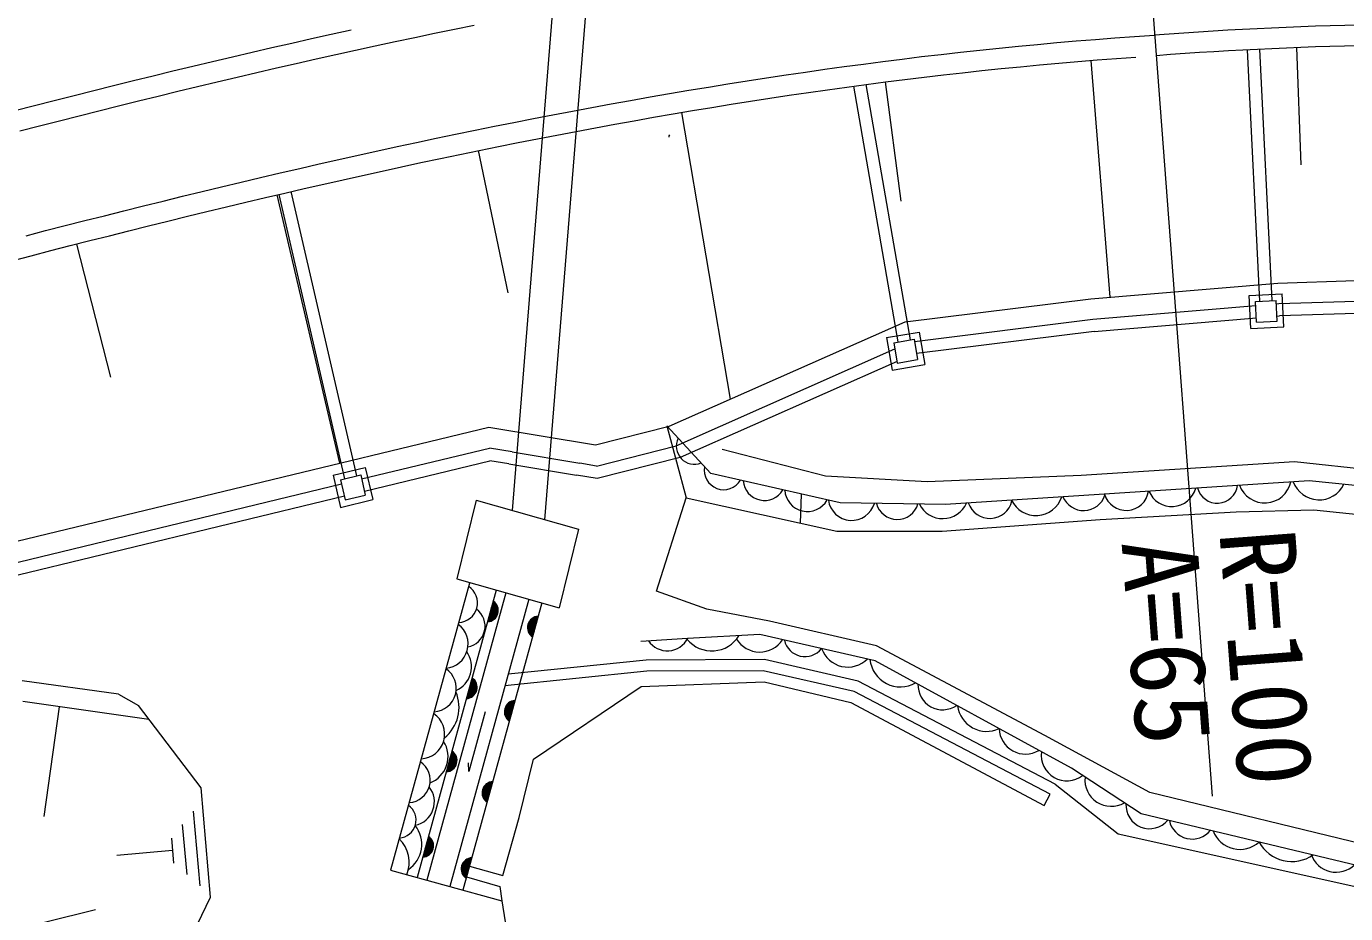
# Model space of a CAD drawing. Units: millimetres, scale not verified. Extents: x 40000 to 680000, y 20000 to 380000.
# Drawn here: x 410342 to 442312, y 256152 to 277663 of the extents above; entities that cross this region are included whole.
import ezdxf
from ezdxf.enums import TextEntityAlignment as Align

# ---------------------------------------------------------------- set-up
doc = ezdxf.new("R2010")
doc.units = ezdxf.units.MM
doc.header["$LTSCALE"] = 1000
doc.linetypes.add('CHAIN', pattern=[18.5, 12, -1.5, 3.5, -1.5])
doc.layers.add('M-BGD', color=7, linetype='Continuous', lineweight=13)
doc.layers.add('M-BMK', color=2, linetype='CHAIN', lineweight=13)
doc.styles.add('ＭＳ ゴシック', font='')
doc.styles.get('ＭＳ ゴシック').set_extended_font_data('MS Gothic')

msp = doc.modelspace()

# ---------------------------------------------------------------- linework, layer by layer
at = {"layer": 'M-BGD'}
for p, q in [((423907, 288137), (422113, 265928)), ((424728, 288368), (422897, 265703)), ((439085, 259002), (437199, 283933)), ((418211, 277574), (417731, 277468)), ((420234, 277495), (420713, 277594)), ((420713, 277594), (421192, 277691)), ((416772, 277252), (416292, 277142)), ((417252, 277360), (416772, 277252)), ((417731, 277468), (417252, 277360)), ((418319, 277085), (418797, 277190)), ((418797, 277190), (419276, 277293)), ((419276, 277293), (419755, 277395)), ((419755, 277395), (420234, 277495)), ((433913, 277137), (434381, 277183)), ((434381, 277183), (434849, 277227)), ((434849, 277227), (435317, 277270)), ((435317, 277270), (435785, 277310)), ((435785, 277310), (436252, 277347)), ((436252, 277347), (436720, 277383)), ((436720, 277383), (437194, 277416)), ((437194, 277416), (437683, 277451)), ((415333, 276919), (414853, 276806)), ((415812, 277031), (415333, 276919)), ((416292, 277142), (415812, 277031)), ((416883, 276764), (417361, 276873)), ((417361, 276873), (417840, 276980)), ((417840, 276980), (418319, 277085)), ((431099, 276813), (431569, 276872)), ((431569, 276872), (432038, 276929)), ((432038, 276929), (432507, 276984)), ((432507, 276984), (432976, 277037)), ((432976, 277037), (433444, 277088)), ((433444, 277088), (433913, 277137)), ((436291, 276849), (436756, 276884)), ((436756, 276884), (437229, 276917)), ((440232, 271000), (439937, 277094)), ((440532, 271014), (440236, 277109)), ((441237, 274305), (441126, 277148)), ((413894, 276576), (413415, 276459)), ((414373, 276691), (413894, 276576)), ((414853, 276806), (414373, 276691)), ((415447, 276432), (415926, 276544)), ((415926, 276544), (416404, 276655)), ((416404, 276655), (416883, 276764)), ((428751, 276487), (429221, 276556)), ((429221, 276556), (429690, 276623)), ((429690, 276623), (430160, 276688)), ((430160, 276688), (430630, 276751)), ((430630, 276751), (431099, 276813)), ((433031, 276540), (433497, 276591)), ((433497, 276591), (433964, 276639)), ((433964, 276639), (434430, 276685)), ((434430, 276685), (434895, 276730)), ((434895, 276730), (435361, 276772)), ((435361, 276772), (435826, 276811)), ((435826, 276811), (436291, 276849)), ((436136, 276836), (436598, 271098)), ((412456, 276223), (411977, 276103)), ((412935, 276341), (412456, 276223)), ((413415, 276459), (412935, 276341)), ((414490, 276205), (414969, 276319)), ((414969, 276319), (415447, 276432)), ((426869, 276192), (427340, 276269)), ((427340, 276269), (427810, 276343)), ((427810, 276343), (428280, 276416)), ((428280, 276416), (428751, 276487)), ((430228, 276193), (430696, 276256)), ((430684, 276254), (431757, 270063)), ((430696, 276256), (431163, 276317)), ((431153, 276315), (431530, 273425)), ((431163, 276317), (431630, 276375)), ((431630, 276375), (432097, 276432)), ((432097, 276432), (432564, 276487)), ((432564, 276487), (433031, 276540)), ((411497, 275983), (411018, 275861)), ((411977, 276103), (411497, 275983)), ((413055, 275856), (413533, 275973)), ((413533, 275973), (414012, 276090)), ((414012, 276090), (414490, 276205)), ((424986, 275869), (425457, 275953)), ((425457, 275953), (425928, 276034)), ((425928, 276034), (426399, 276114)), ((426399, 276114), (426869, 276192)), ((427887, 275849), (428356, 275922)), ((428356, 275922), (428824, 275992)), ((428824, 275992), (429292, 276061)), ((429292, 276061), (429760, 276128)), ((429760, 276128), (430228, 276193)), ((430386, 276214), (431461, 270012)), ((410539, 275739), (410060, 275616)), ((411018, 275861), (410539, 275739)), ((411620, 275498), (412098, 275618)), ((412098, 275618), (412576, 275738)), ((412576, 275738), (413055, 275856)), ((423101, 275520), (423573, 275610)), ((423573, 275610), (424044, 275698)), ((424044, 275698), (424515, 275785)), ((424515, 275785), (424986, 275869)), ((426012, 275542), (426481, 275621)), ((426481, 275621), (426950, 275699)), ((426950, 275699), (427419, 275775)), ((427419, 275775), (427887, 275849)), ((410663, 275255), (411141, 275377)), ((411141, 275377), (411620, 275498)), ((421687, 275241), (422158, 275335)), ((422158, 275335), (422630, 275428)), ((422630, 275428), (423101, 275520)), ((424135, 275206), (424605, 275293)), ((424605, 275293), (425074, 275377)), ((425074, 275377), (425543, 275460)), ((425543, 275460), (426012, 275542)), ((426218, 275577), (427398, 268625)), ((410184, 275132), (410663, 275255)), ((419799, 274848), (420271, 274949)), ((420271, 274949), (420743, 275047)), ((420743, 275047), (421215, 275145)), ((421215, 275145), (421687, 275241)), ((422726, 274938), (423196, 275029)), ((423196, 275029), (423665, 275118)), ((423665, 275118), (424135, 275206)), ((418382, 274539), (418855, 274644)), ((418855, 274644), (419327, 274747)), ((419327, 274747), (419799, 274848)), ((420845, 274558), (421315, 274655)), ((421294, 274651), (422006, 271202)), ((421315, 274655), (421786, 274751)), ((421786, 274751), (422256, 274845)), ((422256, 274845), (422726, 274938)), ((416965, 274218), (417437, 274327)), ((417437, 274327), (417910, 274434)), ((417910, 274434), (418382, 274539)), ((419433, 274258), (419904, 274359)), ((419904, 274359), (420374, 274459)), ((420374, 274459), (420845, 274558)), ((415546, 273887), (416019, 273998)), ((416019, 273998), (416492, 274109)), ((416492, 274109), (416965, 274218)), ((418020, 273946), (418491, 274051)), ((418491, 274051), (418962, 274155)), ((418962, 274155), (419433, 274258)), ((414600, 273660), (415073, 273774)), ((415073, 273774), (415546, 273887)), ((416605, 273622), (417077, 273731)), ((417077, 273731), (417548, 273839)), ((417548, 273839), (418020, 273946)), ((413179, 273311), (413653, 273429)), ((413653, 273429), (414126, 273545)), ((414126, 273545), (414600, 273660)), ((415190, 273288), (415662, 273400)), ((415662, 273400), (416133, 273512)), ((416133, 273512), (416605, 273622)), ((416411, 273577), (417931, 267075)), ((416459, 273588), (418055, 266694)), ((416752, 273656), (418346, 266764)), ((411757, 272954), (412231, 273074)), ((412231, 273074), (412705, 273193)), ((412705, 273193), (413179, 273311)), ((413772, 272943), (414245, 273059)), ((414245, 273059), (414717, 273174)), ((414717, 273174), (415190, 273288)), ((410334, 272588), (410809, 272711)), ((410809, 272711), (411283, 272833)), ((411283, 272833), (411757, 272954)), ((412354, 272589), (412827, 272708)), ((412827, 272708), (413300, 272826)), ((413300, 272826), (413772, 272943)), ((411407, 272348), (411881, 272469)), ((411555, 272386), (412379, 269158)), ((411881, 272469), (412354, 272589)), ((409986, 271981), (410460, 272104)), ((410460, 272104), (410934, 272227)), ((410934, 272227), (411407, 272348)), ((436138, 271059), (440667, 271441)), ((440667, 271441), (442548, 271500)), ((439975, 271137), (440774, 271176)), ((440014, 270338), (439975, 271137)), ((440813, 270377), (440774, 271176)), ((431638, 270502), (436138, 271059)), ((436189, 270562), (440137, 270894)), ((440132, 270995), (440632, 271019)), ((440156, 270495), (440132, 270995)), ((440656, 270520), (440632, 271019)), ((440636, 270936), (440696, 270941)), ((440696, 270941), (442563, 271000)), ((425921, 267971), (431638, 270502)), ((431865, 270026), (436189, 270562)), ((436220, 270263), (440152, 270594)), ((440156, 270495), (440656, 270520)), ((440650, 270636), (440713, 270642)), ((442571, 270700), (440713, 270642)), ((431189, 270117), (431978, 270253)), ((436220, 270263), (431916, 269730)), ((431978, 270253), (432114, 269465)), ((440014, 270338), (440813, 270377)), ((426085, 267497), (431389, 269845)), ((431189, 270117), (431326, 269329)), ((431363, 269995), (431855, 270080)), ((431363, 269995), (431448, 269502)), ((431855, 270080), (431941, 269587)), ((431442, 269540), (426184, 267212)), ((431448, 269502), (431941, 269587)), ((431326, 269329), (432114, 269465)), ((409077, 264931), (421545, 267950)), ((421545, 267950), (424137, 267515)), ((424137, 267515), (425921, 267971)), ((426927, 266827), (425861, 267978)), ((425861, 267978), (426332, 266234)), ((418466, 266690), (421563, 267440)), ((422116, 267347), (421563, 267440)), ((422116, 267347), (423756, 267072)), ((424159, 267004), (426085, 267497)), ((427200, 267417), (429711, 266769)), ((427200, 267417), (429711, 266769)), ((417778, 266781), (418556, 266969)), ((418534, 266398), (421574, 267134)), ((418556, 266969), (418736, 266190)), ((422034, 267057), (421574, 267134)), ((422034, 267057), (423674, 266782)), ((424159, 267004), (423756, 267072)), ((426184, 267212), (424171, 266698)), ((435906, 266786), (441074, 267114)), ((435906, 266786), (441074, 267114)), ((441074, 267114), (445039, 266689)), ((441074, 267114), (445039, 266689)), ((417778, 266781), (417958, 266001)), ((417958, 266670), (418444, 266788)), ((417958, 266670), (418070, 266183)), ((418444, 266788), (418556, 266301)), ((424171, 266698), (423674, 266782)), ((430067, 266109), (426927, 266827)), ((430067, 266109), (426927, 266827)), ((429711, 266769), (432169, 266628)), ((429711, 266769), (432169, 266628)), ((432169, 266628), (435906, 266786)), ((432169, 266628), (435906, 266786)), ((441429, 266648), (432619, 266075)), ((441429, 266648), (432619, 266075)), ((443903, 266396), (441429, 266648)), ((443903, 266396), (441429, 266648)), ((409185, 264443), (417980, 266573)), ((429121, 266325), (429092, 265622)), ((409250, 264150), (418048, 266280)), ((417958, 266001), (418736, 266190)), ((418070, 266183), (418556, 266301)), ((421240, 266174), (420770, 264268)), ((421240, 266174), (423723, 265474)), ((425612, 263971), (426332, 266234)), ((425612, 263971), (426332, 266234)), ((426332, 266234), (429979, 265425)), ((426332, 266234), (429979, 265425)), ((432619, 266075), (430067, 266109)), ((432619, 266075), (430067, 266109)), ((432532, 265424), (436365, 265705)), ((432532, 265424), (436365, 265705)), ((436365, 265705), (439660, 265890)), ((436365, 265705), (439660, 265890)), ((439660, 265890), (441539, 265944)), ((439660, 265890), (441539, 265944)), ((441539, 265944), (444775, 265599)), ((441539, 265944), (444775, 265599)), ((423723, 265474), (423253, 263568)), ((429979, 265425), (432532, 265424)), ((429979, 265425), (432532, 265424)), ((421084, 264168), (419169, 257203)), ((421084, 264168), (419169, 257203)), ((420770, 264268), (423253, 263568)), ((421728, 263991), (419813, 257026)), ((421728, 263991), (419813, 257026)), ((421961, 263927), (420046, 256962)), ((421961, 263927), (420046, 256962)), ((422517, 263774), (420602, 256809)), ((422517, 263774), (420602, 256809)), ((426834, 263534), (425612, 263971)), ((426834, 263534), (425612, 263971)), ((422836, 263686), (420921, 256721)), ((422836, 263686), (420921, 256721)), ((428352, 263239), (426834, 263534)), ((428352, 263239), (426834, 263534)), ((430944, 262647), (428352, 263239)), ((430944, 262647), (428352, 263239)), ((426367, 262825), (425231, 262752)), ((426367, 262825), (425231, 262752)), ((428115, 262918), (426367, 262825)), ((428115, 262918), (426367, 262825)), ((430915, 262283), (428115, 262918)), ((430915, 262283), (428115, 262918)), ((435024, 260474), (430944, 262647)), ((435024, 260474), (430944, 262647)), ((425365, 262299), (422017, 261956)), ((425365, 262299), (422017, 261956)), ((428230, 262313), (425365, 262299)), ((428230, 262313), (425365, 262299)), ((430496, 261792), (428230, 262313)), ((430496, 261792), (428230, 262313)), ((435669, 259678), (430915, 262283)), ((435669, 259678), (430915, 262283)), ((425379, 262028), (421940, 261676)), ((425379, 262028), (421940, 261676)), ((428200, 262042), (425379, 262028)), ((428200, 262042), (425379, 262028)), ((430402, 261536), (428200, 262042)), ((430402, 261536), (428200, 262042)), ((412573, 261470), (410241, 261800)), ((422629, 259896), (425240, 261663)), ((422629, 259896), (425240, 261663)), ((425240, 261663), (428220, 261774)), ((425240, 261663), (428220, 261774)), ((428220, 261774), (430322, 261273)), ((428220, 261774), (430322, 261273)), ((435150, 259052), (430402, 261536)), ((435150, 259052), (430402, 261536)), ((435275, 259292), (430496, 261792)), ((435275, 259292), (430496, 261792)), ((413312, 260860), (410256, 261293)), ((412573, 261470), (413055, 261199)), ((414574, 259199), (413055, 261199)), ((430322, 261273), (435009, 258771)), ((430322, 261273), (435009, 258771)), ((411137, 261168), (410761, 258507)), ((421457, 261047), (421066, 259600)), ((421457, 261047), (421066, 259600)), ((437566, 259092), (435024, 260474)), ((437566, 259092), (435024, 260474)), ((421066, 259600), (421053, 259806)), ((421066, 259600), (421053, 259806)), ((422283, 258484), (422629, 259896)), ((422283, 258484), (422629, 259896)), ((437358, 258575), (435669, 259678)), ((437358, 258575), (435669, 259678)), ((435275, 259292), (436802, 258090)), ((435275, 259292), (436802, 258090)), ((414807, 256551), (414574, 259199)), ((435009, 258771), (435150, 259052)), ((435009, 258771), (435150, 259052)), ((445932, 257056), (437566, 259092)), ((445932, 257056), (437566, 259092)), ((414386, 258639), (414545, 256826)), ((421890, 257074), (422283, 258484)), ((421890, 257074), (422283, 258484)), ((445498, 256622), (437358, 258575)), ((445498, 256622), (437358, 258575)), ((414120, 258312), (414227, 257103)), ((436802, 258090), (445114, 256238)), ((436802, 258090), (445114, 256238)), ((413882, 257682), (412535, 257563)), ((413855, 257984), (413908, 257379)), ((419169, 257203), (421863, 256462)), ((419169, 257203), (421863, 256462)), ((421010, 257043), (421814, 256811)), ((421010, 257043), (421814, 256811)), ((421082, 257307), (421890, 257074)), ((421082, 257307), (421890, 257074)), ((421814, 256811), (421863, 256462)), ((421814, 256811), (421863, 256462)), ((413285, 253439), (414807, 256551)), ((421863, 256462), (422338, 253533)), ((421863, 256462), (422338, 253533)), ((402354, 253834), (412018, 256256))]:
    msp.add_line(p, q, dxfattribs=at)
for centre, radius, start, end in [((444741, 184218), 93500, 87.36252, 94.32958), ((444741, 184218), 93000, 87.40255, 94.33017), ((426012, 274980), 102, 146.8705, 181.5498), ((426530, 267485), 438, 153.714, 291.9012), ((427241, 266901), 471, 169.3443, 329.6037), ((427241, 266901), 471, 169.3443, 329.6037), ((428228, 266686), 516, 184.3974, 329.8503), ((428228, 266686), 516, 184.3974, 329.8503), ((429269, 266454), 551, 183.8386, 330.4091), ((429269, 266454), 551, 183.8386, 330.4091), ((436995, 266471), 544, 195.522, 351.9298), ((436995, 266471), 544, 195.522, 351.9298), ((438100, 266624), 600, 202.3596, 345.0921), ((438100, 266624), 600, 202.3596, 345.0921), ((439202, 266597), 493, 194.6507, 352.801), ((439202, 266597), 493, 194.6507, 352.801), ((440351, 266756), 648, 199.6055, 347.8462), ((440351, 266756), 648, 199.6055, 347.8462), ((441669, 266853), 669, 200.1261, 334.2072), ((441669, 266853), 669, 200.1261, 334.2072), ((430343, 266258), 572, 188.2617, 343.7898), ((430343, 266258), 572, 188.2617, 343.7898), ((431447, 266232), 523, 194.8733, 343.5802), ((431447, 266232), 523, 194.8733, 343.5802), ((432548, 266356), 627, 205.8048, 336.6321), ((432548, 266356), 627, 205.8048, 336.6321), ((433691, 266284), 550, 198.3604, 346.7701), ((433691, 266284), 550, 198.3604, 346.7701), ((434808, 266457), 654, 205.1534, 342.2983), ((434808, 266457), 654, 205.1534, 342.2983), ((435963, 266472), 547, 202.8844, 341.0318), ((435963, 266472), 547, 202.8844, 341.0318), ((420797, 263688), 477, 272.9261, 56.3263), ((420946, 263120), 512, 280.7303, 53.8317), ((421506, 263502), 273, 272.5677, 56.6847), ((421506, 263502), 253, 274.0402, 55.2122), ((421506, 263502), 233, 275.7825, 53.4699), ((421506, 263502), 213, 277.8792, 51.3732), ((421506, 263502), 193, 280.4552, 48.7972), ((421506, 263502), 173, 283.7065, 45.5459), ((421506, 263502), 153, 287.9617, 41.2908), ((421506, 263502), 133, 293.8339, 35.4185), ((421506, 263502), 113, 302.6948, 26.5576), ((421506, 263502), 93.1, 319.29, 9.9624), ((420455, 262690), 591, 275.921, 53.3314), ((422759, 263089), 273, 92.5677, 236.6847), ((422759, 263089), 253, 94.0402, 235.2122), ((422759, 263089), 233, 95.7825, 233.4699), ((422759, 263089), 213, 97.8792, 231.3733), ((422759, 263089), 193, 100.4552, 228.7972), ((422759, 263089), 173, 103.7065, 225.5459), ((422759, 263089), 153, 107.9617, 221.2908), ((422759, 263089), 133, 113.8339, 215.4185), ((422759, 263089), 113, 122.6948, 206.5576), ((422759, 263089), 93.1, 139.29, 189.9624), ((425875, 263086), 561, 215.0381, 332.2901), ((425875, 263086), 561, 215.0381, 332.2901), ((426952, 263293), 771, 219.7027, 328.5798), ((426952, 263293), 771, 219.7027, 328.5798), ((428116, 263156), 661, 211.5495, 326.6436), ((428116, 263156), 661, 211.5495, 326.6436), ((420491, 262139), 637, 294.4723, 34.709), ((429209, 262892), 509, 192.4381, 322.0153), ((429209, 262892), 509, 192.4381, 322.0153), ((430247, 262802), 672, 199.5125, 314.9409), ((430247, 262802), 672, 199.5125, 314.9409), ((431519, 262386), 737, 185.7047, 300.209), ((431519, 262386), 737, 185.7047, 300.209), ((420184, 261618), 574, 274.1723, 55.0801), ((420994, 261639), 273, 272.5677, 56.6847), ((420994, 261639), 253, 274.0402, 55.2122), ((419884, 261153), 944, 308.5772, 23.3639), ((420994, 261639), 233, 275.7825, 53.4699), ((420994, 261639), 213, 277.8792, 51.3732), ((420994, 261639), 193, 280.4552, 48.7972), ((420994, 261639), 173, 283.7065, 45.5459), ((420994, 261639), 153, 287.9617, 41.2908), ((420994, 261639), 133, 293.8339, 35.4185), ((420994, 261639), 113, 302.6948, 26.5576), ((420994, 261639), 93.1, 319.29, 9.9624), ((432547, 261694), 599, 177.8737, 304.6712), ((432547, 261694), 599, 177.8737, 304.6712), ((422198, 261047), 273, 92.5677, 236.6847), ((422198, 261047), 273, 92.5677, 236.6847), ((422198, 261047), 253, 94.0402, 235.2122), ((422198, 261047), 253, 94.0402, 235.2122), ((422198, 261047), 233, 95.7825, 233.4699), ((422198, 261047), 233, 95.7825, 233.4699), ((422198, 261047), 213, 97.8792, 231.3733), ((422198, 261047), 213, 97.8792, 231.3733), ((422198, 261047), 193, 100.4552, 228.7972), ((422198, 261047), 193, 100.4552, 228.7972), ((422198, 261047), 173, 103.7065, 225.5459), ((422198, 261047), 173, 103.7065, 225.5459), ((419883, 260503), 596, 272.8129, 56.4395), ((422198, 261047), 153, 107.9617, 221.2908), ((422198, 261047), 153, 107.9617, 221.2908), ((422198, 261047), 133, 113.8339, 215.4185), ((422198, 261047), 133, 113.8339, 215.4185), ((422198, 261047), 113, 122.6948, 206.5576), ((422198, 261047), 113, 122.6948, 206.5576), ((422198, 261047), 93.1, 139.29, 189.9624), ((422198, 261047), 93.1, 139.29, 189.9624), ((433616, 261283), 713, 187.4722, 295.0727), ((433616, 261283), 713, 187.4722, 295.0727), ((434555, 260661), 641, 181.9815, 300.5633), ((434555, 260661), 641, 181.9815, 300.5633), ((419870, 259962), 690, 291.6166, 32.145), ((420506, 259865), 273, 272.5677, 56.6847), ((420506, 259865), 253, 274.0402, 55.2122), ((420506, 259865), 233, 275.7825, 53.4699), ((420506, 259865), 213, 277.8792, 51.3732), ((420506, 259865), 193, 280.4552, 48.7972), ((420506, 259865), 173, 283.7065, 45.5459), ((420506, 259865), 153, 287.9617, 41.2908), ((420506, 259865), 133, 293.8339, 35.4185), ((435560, 259998), 625, 172.7376, 307.34), ((435560, 259998), 625, 172.7376, 307.34), ((419586, 259386), 542, 273.6594, 55.593), ((420506, 259865), 113, 302.6948, 26.5576), ((420506, 259865), 93.1, 319.29, 9.9624), ((421658, 259082), 273, 92.5677, 236.6847), ((421658, 259082), 273, 92.5677, 236.6847), ((421658, 259082), 253, 94.0402, 235.2122), ((421658, 259082), 253, 94.0402, 235.2122), ((421658, 259082), 233, 95.7825, 233.4699), ((421658, 259082), 233, 95.7825, 233.4699), ((421658, 259082), 213, 97.8792, 231.3733), ((421658, 259082), 213, 97.8792, 231.3733), ((436632, 259393), 639, 173.7199, 300.0099), ((436632, 259393), 639, 173.7199, 300.0099), ((419649, 258864), 580, 281.7504, 38.4416), ((419649, 258864), 580, 281.7504, 38.4416), ((421658, 259082), 193, 100.4552, 228.7972), ((421658, 259082), 193, 100.4552, 228.7972), ((421658, 259082), 173, 103.7065, 225.5459), ((421658, 259082), 173, 103.7065, 225.5459), ((421658, 259082), 153, 107.9617, 221.2908), ((421658, 259082), 153, 107.9617, 221.2908), ((421658, 259082), 133, 113.8339, 215.4185), ((421658, 259082), 133, 113.8339, 215.4185), ((421658, 259082), 113, 122.6948, 206.5576), ((421658, 259082), 113, 122.6948, 206.5576), ((421658, 259082), 93.1, 139.29, 189.9624), ((421658, 259082), 93.1, 139.29, 189.9624), ((419347, 258420), 438, 274.8165, 54.4359), ((437561, 258784), 573, 176.7869, 320.572), ((437561, 258784), 573, 176.7869, 320.572), ((438596, 258529), 568, 191.9596, 321.0601), ((438596, 258529), 568, 191.9596, 321.0601), ((419192, 257829), 732, 303.8987, 38.6176), ((419192, 257829), 732, 303.8987, 38.6176), ((419937, 257796), 273, 272.5677, 56.6847), ((419937, 257796), 273, 272.5677, 56.6847), ((419937, 257796), 253, 274.0402, 55.2122), ((419937, 257796), 253, 274.0402, 55.2122), ((439750, 258404), 694, 200.8616, 312.1581), ((439750, 258404), 694, 200.8616, 312.1581), ((418836, 257398), 785, 337.3125, 46.2363), ((419937, 257796), 233, 275.7825, 53.4699), ((419937, 257796), 233, 275.7825, 53.4699), ((419937, 257796), 213, 277.8792, 51.3732), ((419937, 257796), 213, 277.8792, 51.3732), ((419937, 257796), 193, 280.4552, 48.7972), ((419937, 257796), 193, 280.4552, 48.7972), ((419937, 257796), 173, 283.7065, 45.5459), ((419937, 257796), 173, 283.7065, 45.5459), ((419937, 257796), 153, 287.9617, 41.2908), ((419937, 257796), 153, 287.9617, 41.2908), ((419937, 257796), 133, 293.8339, 35.4185), ((419937, 257796), 133, 293.8339, 35.4185), ((419937, 257796), 113, 302.6948, 26.5576), ((419937, 257796), 113, 302.6948, 26.5576), ((419937, 257796), 93.1, 319.29, 9.9624), ((419937, 257796), 93.1, 319.29, 9.9624), ((441010, 258318), 902, 208.3984, 304.6213), ((441010, 258318), 902, 208.3984, 304.6213), ((421150, 257235), 273, 92.5677, 236.6847), ((421150, 257235), 273, 92.5677, 236.6847), ((421150, 257235), 253, 94.0402, 235.2122), ((421150, 257235), 253, 94.0402, 235.2122), ((421150, 257235), 233, 95.7825, 233.4699), ((421150, 257235), 233, 95.7825, 233.4699), ((421150, 257235), 213, 97.8792, 231.3733), ((421150, 257235), 213, 97.8792, 231.3733), ((421150, 257235), 193, 100.4552, 228.7972), ((421150, 257235), 193, 100.4552, 228.7972), ((421150, 257235), 173, 103.7065, 225.5459), ((421150, 257235), 173, 103.7065, 225.5459), ((421150, 257235), 153, 107.9617, 221.2908), ((421150, 257235), 153, 107.9617, 221.2908), ((442082, 257794), 638, 199.0558, 313.9638), ((442082, 257794), 638, 199.0558, 313.9638), ((421150, 257235), 133, 113.8339, 215.4185), ((421150, 257235), 133, 113.8339, 215.4185), ((421150, 257235), 113, 122.6948, 206.5576), ((421150, 257235), 113, 122.6948, 206.5576), ((421150, 257235), 93.1, 139.29, 189.9624), ((421150, 257235), 93.1, 139.29, 189.9624)]:
    msp.add_arc(centre, radius, start, end, dxfattribs=at)
for points, knots in [([(394930, 278731), (404003, 281598), (406646, 282383), (414293, 284191), (423182, 286293), (428202, 287646), (437312, 288314), (444348, 288830), (448358, 288852), (455371, 288092), (463524, 287209), (468156, 286504), (475959, 283983), (484893, 281096), (489788, 278911), (497935, 274244), (503803, 270882), (506902, 268629), (512173, 264392), (514471, 262545), (516373, 260976), (518159, 259460)], [0, 0, 0, 0, 1, 1, 1, 2, 2, 2, 3, 3, 3, 4, 4, 4, 5, 5, 5, 6, 6, 6, 7, 7, 7, 7]), ([(395201, 277768), (404252, 280629), (406889, 281413), (414518, 283216), (423352, 285303), (428341, 286648), (437395, 287313), (444357, 287824), (448326, 287846), (455267, 287093), (463340, 286218), (467927, 285520), (475654, 283024), (484513, 280162), (489367, 277996), (497443, 273368), (503261, 270034), (506334, 267801), (511560, 263600), (513839, 261768), (515729, 260210), (517501, 258705)], [0, 0, 0, 0, 1, 1, 1, 2, 2, 2, 3, 3, 3, 4, 4, 4, 5, 5, 5, 6, 6, 6, 7, 7, 7, 7]), ([(437463, 280443), (440824, 280772), (442728, 280806), (446105, 280736), (449574, 280663), (451521, 280574), (454974, 280232), (458509, 279882), (460488, 279602), (463971, 278902), (468148, 278062), (470464, 277453), (474556, 276266), (477348, 275457), (479421, 274676), (481595, 273851), (483716, 273045), (485273, 272292), (486913, 271517), (488777, 270635), (490523, 269742), (492797, 268529), (493241, 268292), (493664, 268067), (494191, 267725)], [0, 0, 0, 0, 1, 1, 1, 2, 2, 2, 3, 3, 3, 4, 4, 4, 5, 5, 5, 6, 6, 6, 7, 7, 7, 8, 8, 8, 8])]:
    msp.add_open_spline(points, degree=3, knots=knots, dxfattribs=at)
at = {"layer": 'M-BMK'}
msp.add_open_spline([(396015, 274881), (404935, 277683), (407554, 278462), (415093, 280187), (423630, 282141), (428483, 283081), (437199, 283933), (440560, 284262), (442464, 284296), (445841, 284226), (449310, 284154), (451257, 284064), (454710, 283722), (458245, 283372), (460224, 283092), (463707, 282392), (467884, 281552), (470200, 280943), (474292, 279756), (477572, 278806), (479329, 278018), (482523, 276810), (483039, 276615), (483338, 276528), (483838, 276295), (487316, 274679), (489295, 273826), (492661, 271986), (493854, 271333), (495451, 270479), (495726, 270332)], degree=3, knots=[0, 0, 0, 0, 1, 1, 1, 2, 2, 2, 3, 3, 3, 4, 4, 4, 5, 5, 5, 6, 6, 6, 7, 7, 7, 8, 8, 8, 9, 9, 9, 10, 10, 10, 10], dxfattribs=at)

# ---------------------------------------------------------------- texts
at = {"layer": 'M-BGD', "style": 'ＭＳ ゴシック'}
msp.add_text('R=100', height=1833, rotation=274.326, dxfattribs=at).set_placement((438703, 265370), align=Align.BOTTOM_LEFT)
msp.add_text('A=65', height=1833, rotation=274.326, dxfattribs=at).set_placement((438709, 265289), align=Align.TOP_LEFT)

doc.saveas('drawing.dxf')
